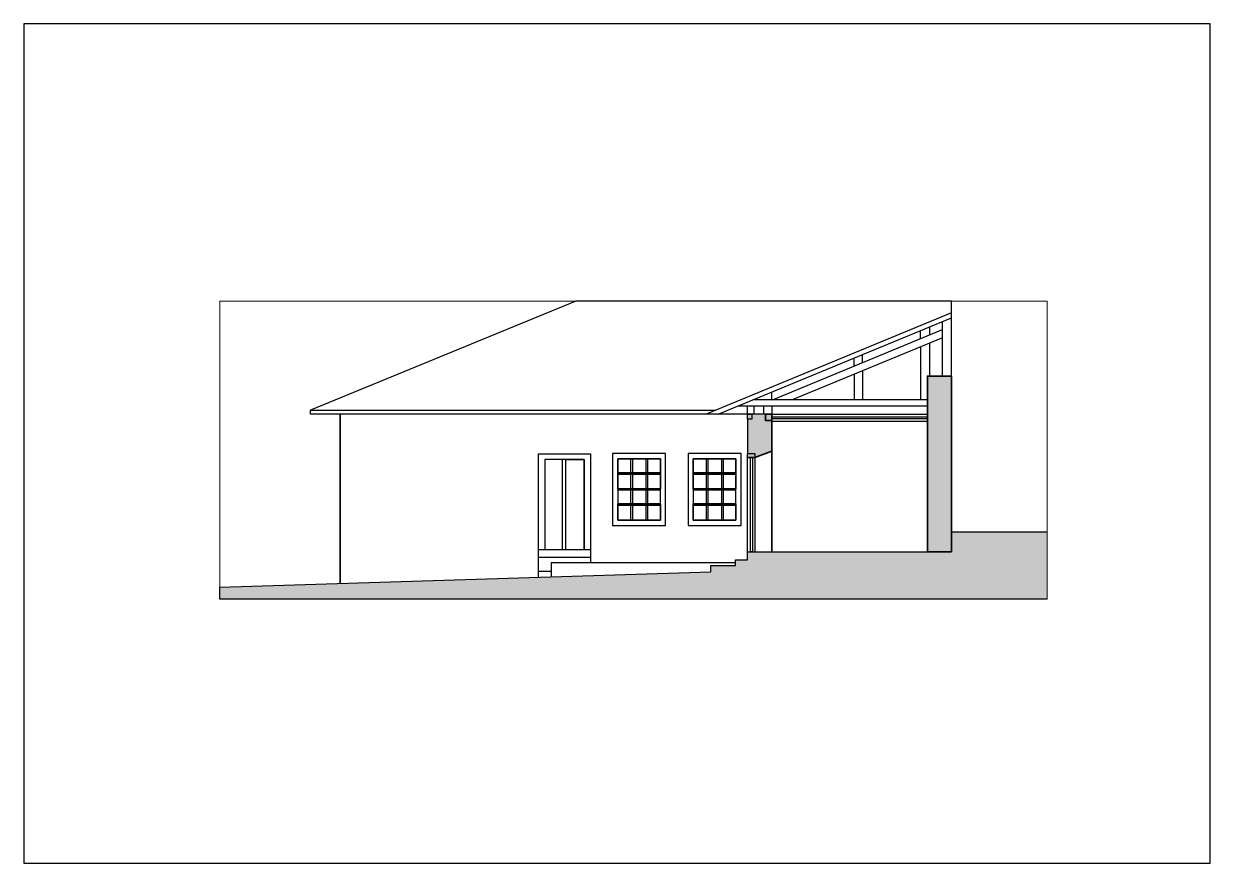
# Paper-space layout 'Layout1' of a CAD drawing. Header units: millimetres. Extents: x 21 to 318, y 103 to 313.
# The model-space entities are those that its viewports show. They can reach past a viewport. Long polylines and large blocks are cut down to what shows.
import ezdxf

# ---------------------------------------------------------------- set-up
doc = ezdxf.new("R2010")
doc.units = ezdxf.units.MM
for name, color, linetype, lineweight in [('A-ALV-___-___-EXI', 250, 'Continuous', 35), ('A-BAS-___-___-EXI', 250, 'Continuous', 25), ('A-COB-___-___-EXI', 250, 'Continuous', 25), ('A-ESC-___-___-EXI', 250, 'Continuous', 25), ('A-JAN-___-___-EXI', 250, 'Continuous', 25), ('A-POR-___-___-EXI', 250, 'Continuous', 25)]:
    doc.layers.add(name, color=color, linetype=linetype, lineweight=lineweight)

# ---------------------------------------------------------------- blocks, each defined once
blk = doc.blocks.new('A4 HORIZONTAL - A4-22993180-Não nomeada')
at = {"layer": 'A-BAS-___-___-EXI'}
for p, q in [((317.79, 313), (20.79, 313)), ((20.79, 313), (20.79, 103)), ((317.79, 103), (317.79, 313)), ((20.79, 103), (317.79, 103))]:
    blk.add_line(p, q, dxfattribs=at)

msp = doc.modelspace()

# ---------------------------------------------------------------- hatches: boundary and pattern name
at = {"layer": 'A-ALV-___-___-EXI'}
h = msp.add_hatch(color=11, dxfattribs=at)
h.paths.add_polyline_path([(-82949, -10369), (-82949, -5969), (-83549, -5969), (-83549, -10369)])
h.paths.add_polyline_path([(-87869, -8009), (-87440, -7844), (-87440, -7084), (-87600, -7084), (-87600, -6924), (-87940, -6924), (-87940, -7044), (-88049, -7044), (-88049, -7909), (-87869, -7909)])
at = {"layer": 'A-BAS-___-___-EXI', "true_color": 0xcb9898}
msp.add_hatch(color=253, dxfattribs=at).paths.add_polyline_path([(-80549, -11553), (-80549, -9869), (-82949, -9869), (-82949, -10369), (-88049, -10369), (-88049, -10569), (-88349, -10569), (-88349, -10709), (-88969, -10709), (-88969, -10869), (-101263, -11253), (-101263, -11553)])
at = {"layer": 'A-COB-___-___-EXI', "true_color": 0xc19a82}
h = msp.add_hatch(color=33, dxfattribs=at)
h.paths.add_polyline_path([(-87869, -8009), (-87869, -7909), (-88049, -7909), (-88049, -8009)])
h.paths.add_polyline_path([(-87600, -7084), (-87440, -7084), (-87440, -6924), (-87600, -6924)])
h.paths.add_polyline_path([(-88049, -7044), (-87940, -7044), (-87940, -6924), (-88049, -6924)])

# ---------------------------------------------------------------- linework, layer by layer
at = {"layer": 'A-ALV-___-___-EXI'}
for p, q in [((-82949, -10369), (-82949, -5969)), ((-98251, -6924), (-98251, -11157)), ((-83549, -10369), (-82949, -10369))]:
    msp.add_line(p, q, dxfattribs=at)
for points in [[(-82949, -5969), (-83549, -5969), (-83549, -10369)], [(-87440, -7084), (-87600, -7084), (-87600, -6924), (-87440, -6924), (-87440, -7084), (-87440, -7844), (-87440, -10369)], [(-88049, -8009), (-87869, -8009), (-87440, -7844)]]:
    msp.add_lwpolyline(points, dxfattribs=at)
at = {"layer": 'A-BAS-___-___-EXI'}
for p, q in [((-82949, -9869), (-80549, -9869)), ((-80549, -9869), (-80549, -11553)), ((-88049, -10369), (-83549, -10369)), ((-101263, -11253), (-88969, -10869)), ((-101263, -11553), (-101263, -11253)), ((-80549, -11553), (-101263, -11553))]:
    msp.add_line(p, q, dxfattribs=at)
at = {"layer": 'A-COB-___-___-EXI'}
for p, q in [((-92349, -4099), (-98991, -6826)), ((-82949, -4099), (-92349, -4099)), ((-82949, -5969), (-82949, -4099)), ((-82949, -4389), (-89087, -6924)), ((-88789, -6924), (-82949, -4512)), ((-83489, -4938), (-83489, -4735)), ((-83169, -5969), (-83169, -4602)), ((-87425, -6564), (-83169, -4806)), ((-83169, -5009), (-86934, -6564)), ((-83721, -5034), (-83721, -4830)), ((-83721, -5236), (-83721, -6564)), ((-83489, -5969), (-83489, -5141)), ((-85384, -5721), (-85384, -5517)), ((-85174, -5634), (-85174, -5430)), ((-85384, -5924), (-85384, -6564)), ((-85174, -5837), (-85174, -6564)), ((-87440, -6564), (-87440, -6366)), ((-83549, -6724), (-88305, -6724)), ((-83549, -6564), (-87918, -6564)), ((-87889, -6924), (-87889, -6724)), ((-87640, -6924), (-87640, -6724)), ((-87600, -6924), (-87940, -6924)), ((-88049, -8009), (-88049, -7909))]:
    msp.add_line(p, q, dxfattribs=at)
for points in [[(-87440, -6724), (-87440, -6924), (-98991, -6924), (-98991, -6826), (-88849, -6826)], [(-88049, -6924), (-87940, -6924), (-87940, -7044), (-88049, -7044), (-88049, -6924), (-88049, -6724)]]:
    msp.add_lwpolyline(points, dxfattribs=at)
for points in [[(-83549, -6924), (-83549, -7103), (-87440, -7103), (-87440, -6924)], [(-87440, -7041), (-87440, -6991), (-83549, -6991), (-83549, -7041)]]:
    msp.add_lwpolyline(points, close=True, dxfattribs=at)
at = {"layer": 'A-ESC-___-___-EXI'}
for p, q in [((-88049, -10569), (-88049, -10369)), ((-91986, -10509), (-93286, -10509)), ((-88349, -10709), (-88349, -10569)), ((-88349, -10569), (-88049, -10569)), ((-92969, -10854), (-93286, -10854)), ((-88969, -10869), (-88969, -10709)), ((-88969, -10709), (-88349, -10709))]:
    msp.add_line(p, q, dxfattribs=at)
for points in [[(-93286, -11004), (-93286, -10304), (-91986, -10304), (-91986, -10639)], [(-88349, -10639), (-92969, -10639), (-92969, -10994)]]:
    msp.add_lwpolyline(points, dxfattribs=at)
at = {"layer": 'A-JAN-___-___-EXI'}
for p, q in [((-90234, -8041), (-91300, -8041)), ((-91300, -8041), (-91300, -9572)), ((-90234, -9572), (-90234, -8041)), ((-88344, -8041), (-89410, -8041)), ((-89410, -8041), (-89410, -9572)), ((-88344, -9572), (-88344, -8041)), ((-91300, -8425), (-90234, -8425)), ((-91300, -8790), (-91300, -8425)), ((-90234, -8425), (-90234, -8790)), ((-89410, -8425), (-88344, -8425)), ((-89410, -8790), (-89410, -8425)), ((-88344, -8425), (-88344, -8790)), ((-90234, -8790), (-91300, -8790)), ((-90234, -8826), (-91300, -8826)), ((-88344, -8790), (-89410, -8790)), ((-88344, -8826), (-89410, -8826)), ((-91300, -9572), (-90234, -9572)), ((-89410, -9572), (-88344, -9572))]:
    msp.add_line(p, q, dxfattribs=at)
for points in [[(-90101, -9707), (-90101, -7907), (-91429, -7907), (-91429, -9707)], [(-88211, -9707), (-88211, -7907), (-89539, -7907), (-89539, -9707)], [(-91300, -8391), (-91300, -8041), (-90234, -8041), (-90234, -8391)], [(-91300, -8425), (-91300, -8041), (-90234, -8041), (-90234, -8425)], [(-90969, -9572), (-90969, -8041), (-90553, -8041), (-90553, -9572)], [(-90588, -9572), (-90588, -8041), (-90933, -8041), (-90933, -9572)], [(-89410, -8391), (-89410, -8041), (-88344, -8041), (-88344, -8391)], [(-89410, -8425), (-89410, -8041), (-88344, -8041), (-88344, -8425)], [(-89079, -9572), (-89079, -8041), (-88663, -8041), (-88663, -9572)], [(-88698, -9572), (-88698, -8041), (-89043, -8041), (-89043, -9572)], [(-90234, -9165), (-90234, -8425), (-91300, -8425), (-91300, -9165)], [(-88344, -9165), (-88344, -8425), (-89410, -8425), (-89410, -9165)], [(-90234, -9197), (-90234, -9165), (-91300, -9165), (-91300, -9197)], [(-91300, -9572), (-91300, -9165), (-90234, -9165), (-90234, -9572)], [(-88344, -9197), (-88344, -9165), (-89410, -9165), (-89410, -9197)], [(-89410, -9572), (-89410, -9165), (-88344, -9165), (-88344, -9572)]]:
    msp.add_lwpolyline(points, close=True, dxfattribs=at)
at = {"layer": 'A-POR-___-___-EXI'}
for p, q in [((-88049, -10369), (-88049, -8009)), ((-92682, -10304), (-92682, -8054))]:
    msp.add_line(p, q, dxfattribs=at)
for points in [[(-88049, -7044), (-88049, -7909), (-87869, -7909), (-87869, -8009), (-87869, -10369)], [(-93286, -10304), (-93286, -7914), (-91986, -7914), (-91986, -10304)], [(-92602, -10304), (-92602, -8054), (-92142, -8054), (-92142, -10304), (-92142, -8054), (-93122, -8054), (-93122, -10304)]]:
    msp.add_lwpolyline(points, dxfattribs=at)
msp.add_lwpolyline([(-87925, -8009), (-87925, -10369), (-87981, -10369), (-87981, -8009)], close=True, dxfattribs=at)

psp = doc.layouts.get("Layout1")

# ---------------------------------------------------------------- block references
at = {"layer": 'A-JAN-___-___-EXI'}
psp.add_blockref('A4 HORIZONTAL - A4-22993180-Não nomeada', (0, 0), dxfattribs=at)

# ---------------------------------------------------------------- viewports
at = {"layer": 'A-POR-___-___-EXI'}
psp.add_viewport(center=(173.42, 206.3), size=(207.14, 74.5444), view_center_point=(-90906.39, -7825.89), view_height=7454.4366, dxfattribs=at)

doc.saveas('drawing.dxf')
